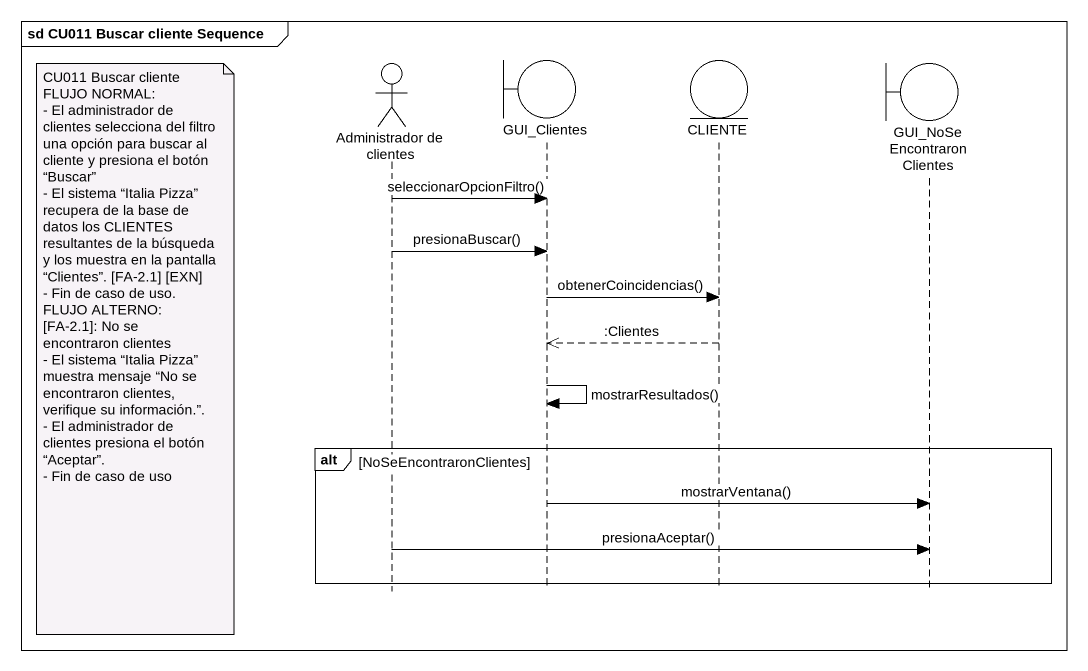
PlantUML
@startuml
mainframe sd CU011 Buscar cliente Sequence
hide footbox
actor "Administrador de clientes" as Administrador_de_clientes
boundary GUI_Clientes
entity CLIENTE
boundary GUI_NoSeEncontraronClientes

Administrador_de_clientes -> GUI_Clientes : seleccionarOpcionFiltro()
Administrador_de_clientes -> GUI_Clientes : presionaBuscar()
GUI_Clientes -> CLIENTE : obtenerCoincidencias()
CLIENTE -->> GUI_Clientes : :Clientes
note left of Administrador_de_clientes
  CU011 Buscar cliente
  FLUJO NORMAL:
  - El administrador de clientes selecciona del filtro una opción para buscar al cliente y presiona el botón “Buscar”
  - El sistema “Italia Pizza” recupera de la base de datos los CLIENTES resultantes de la búsqueda y los muestra en la pantalla “Clientes”. [FA-2.1] [EXN]
  - Fin de caso de uso.
  FLUJO ALTERNO:
  [FA-2.1]: No se encontraron clientes
  - El sistema “Italia Pizza” muestra mensaje “No se encontraron clientes, verifique su información.”.
  - El administrador de clientes presiona el botón “Aceptar”.
  - Fin de caso de uso
end note
GUI_Clientes -> GUI_Clientes : mostrarResultados()
alt NoSeEncontraronClientes
  GUI_Clientes -> GUI_NoSeEncontraronClientes : mostrarVentana()
  Administrador_de_clientes -> GUI_NoSeEncontraronClientes : presionaAceptar()
end
@enduml
